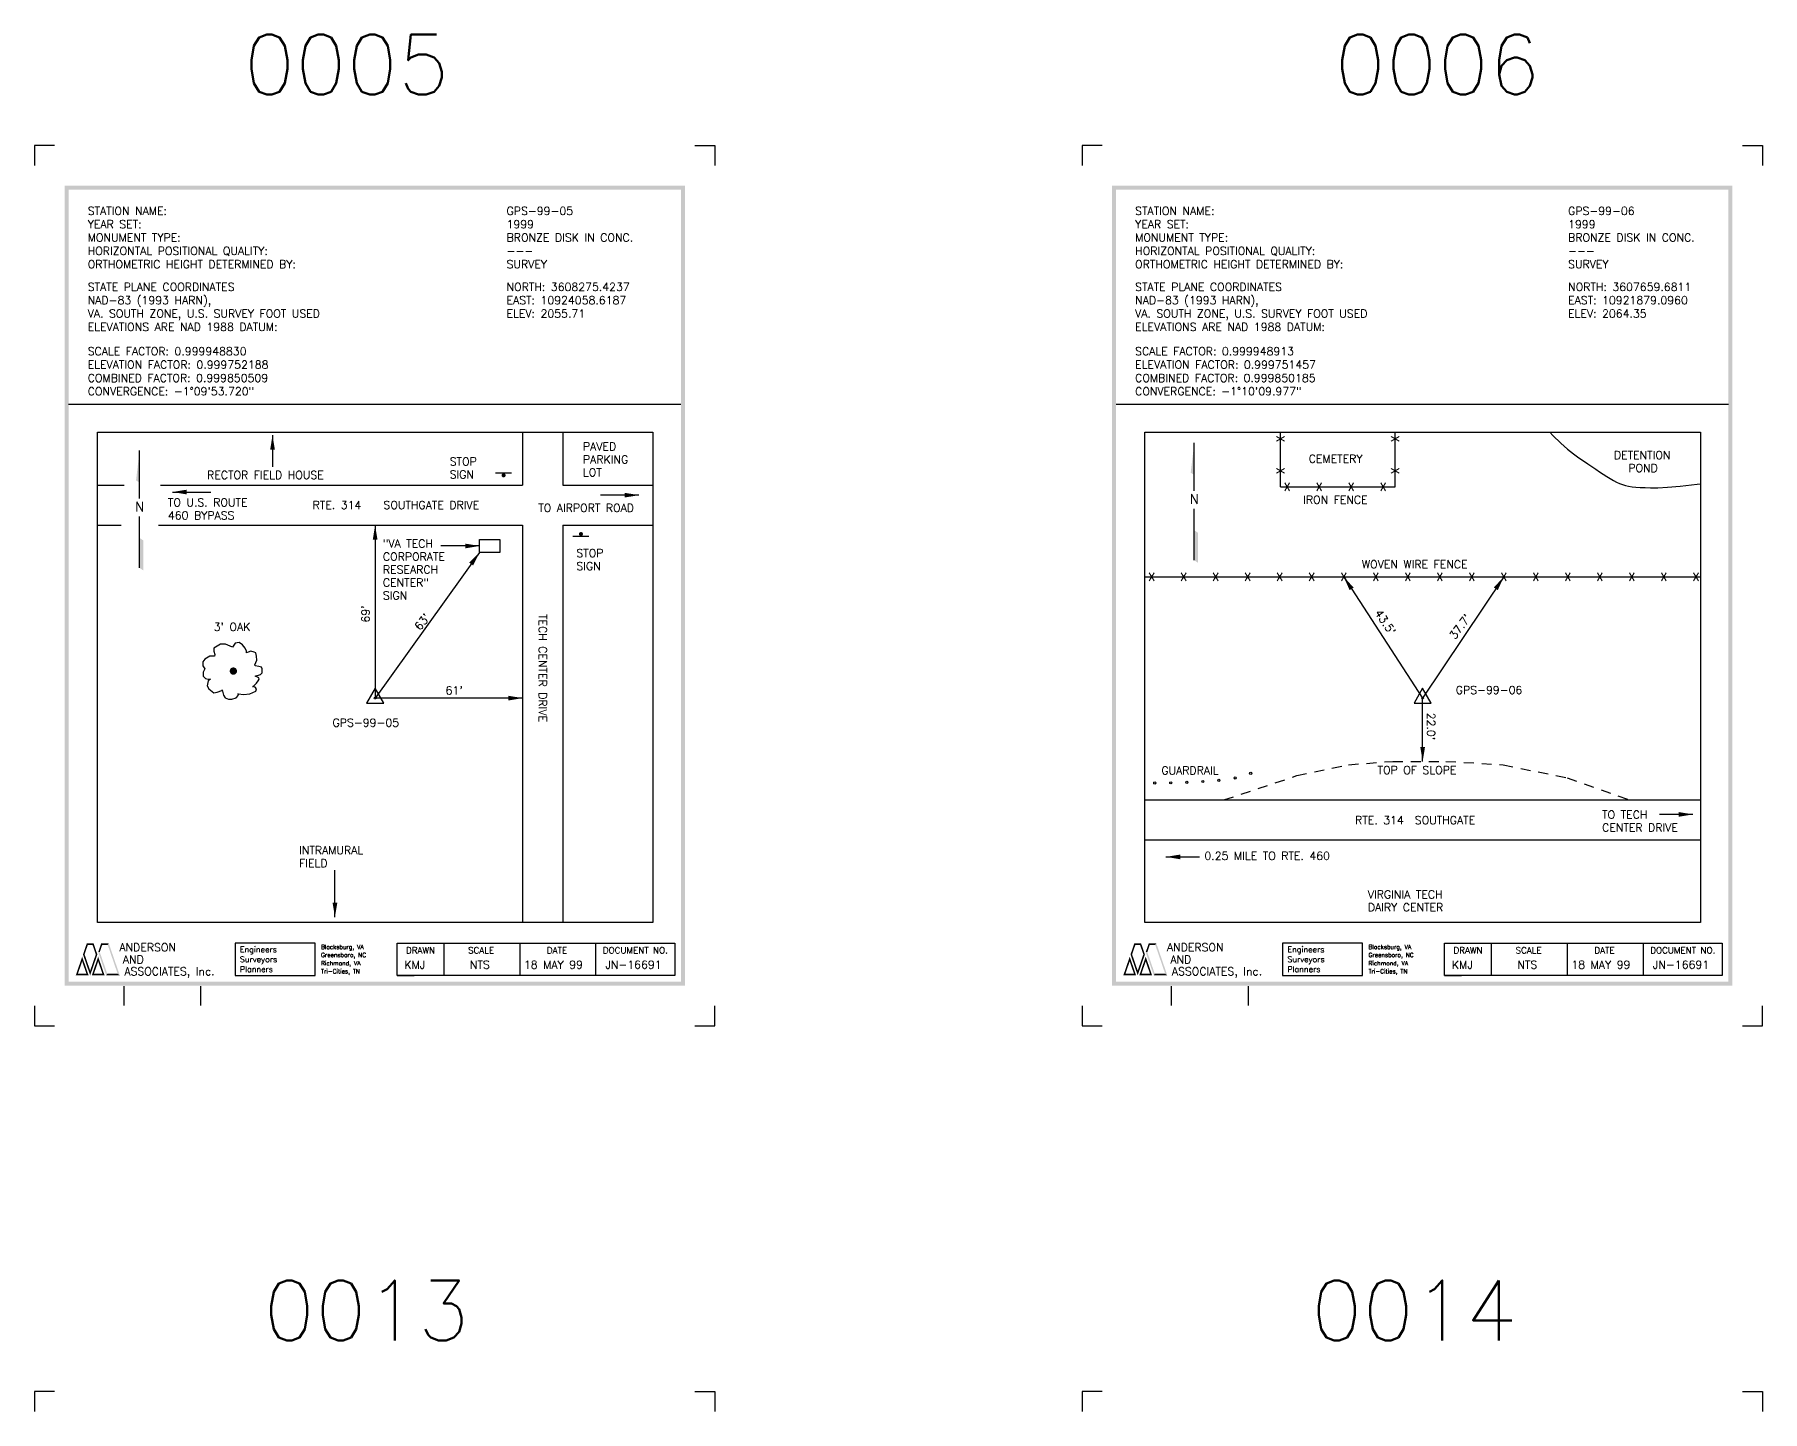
# Model space of a CAD drawing. Extents: x 8 to 108, y -27 to 17.
# Drawn here: x 60.65 to 82.24, y -0.6 to 16.6 of the extents above; entities that cross this region are included whole.
import ezdxf
from ezdxf.enums import TextEntityAlignment as Align

# ---------------------------------------------------------------- set-up
doc = ezdxf.new("R2010")
doc.units = 0
doc.header["$LTSCALE"] = 0.5
doc.header["$MEASUREMENT"] = 0
for name, pattern in [('CENTER2', [1.125, 0.75, -0.125, 0.125, -0.125]), ('HIDDEN', [0.375, 0.25, -0.125]), ('WATER', [0.9, 0.5, -0.1, 0, -0.1, 0, -0.1, 0, -0.1])]:
    doc.linetypes.add(name, pattern=pattern)
doc.layers.get('0').update_dxf_attribs({"linetype": 'CONTINUOUS'})
for name, color, linetype in [('DWGINFO', 7, 'CONTINUOUS'), ('FENCE', 4, 'CONTINUOUS'), ('MISC', 7, 'CONTINUOUS'), ('MON', 6, 'CONTINUOUS'), ('N-ARROW', 7, 'CONTINUOUS'), ('ROAD', 1, 'CONTINUOUS'), ('SHT1', 1, 'CONTINUOUS'), ('SHT7', 7, 'CONTINUOUS'), ('SHTTRIM', 7, 'CONTINUOUS'), ('TXT1', 1, 'CONTINUOUS'), ('TXT2', 2, 'CONTINUOUS'), ('TXT7', 7, 'CONTINUOUS'), ('WATER', 5, 'WATER')]:
    doc.layers.add(name, color=color, linetype=linetype)
doc.styles.add('SHT', font='romans.shx')
doc.styles.get("Standard").update_dxf_attribs({"font": 'ROMANS'})
doc.dimstyles.get("Standard").update_dxf_attribs({"dimtxt": 0.18, "dimasz": 0.18, "dimexe": 0.18, "dimexo": 0.0625, "dimgap": 0.09, "dimtad": 0, "dimtih": 1, "dimtoh": 1, "dimdec": 4, "dimzin": 0, "dimtxsty": 'STANDARD', "dimcen": 0.09, "dimazin": 3, "dimtfac": 1, "dimtdec": 4, "dimtofl": 0, "dimtmove": 0, "dimatfit": 3, "dimtolj": 1, "dimtzin": 0})

# ---------------------------------------------------------------- blocks, each defined once
blk = doc.blocks.new('DWGINFO')
for p, q in [((2.602, 1.704), (2.602, 2.004)), ((3.802, 1.704), (3.802, 2.004))]:
    blk.add_line(p, q)
at = {"flags": 2}
blk.add_attdef('DWGNAME', text='', height=0.1, dxfattribs=at).set_placement((2.502, 1.804), align=Align.RIGHT)
blk.add_attdef('DWGEDITDATE', text='', height=0.1, dxfattribs=at).set_placement((3.202, 1.804), align=Align.CENTER)
blk.add_attdef('DWGBY', (3.902, 1.804), '', height=0.1, dxfattribs=at)
blk = doc.blocks.new('NEWLOGOSOLID', base_point=(1, 1))
for points in [[(1.225, 1.653447), (1.275, 1.653447), (1.344328, 2), (1.377972, 1.9525)], [(1.45, 1), (1.45, 1.145211), (1.225, 1.653447), (1.275, 1.653447)], [(1.344328, 2), (1.377972, 1.9525), (1.555672, 2), (1.522028, 1.9525)], [(1.675, 1.653447), (1.625, 1.653447), (1.45, 1), (1.45, 1.145211)], [(1.555672, 2), (1.522028, 1.9525), (1.675, 1.653447), (1.625, 1.653447)], [(1.7, 1.726053), (1.75, 1.726053), (1.794328, 2), (1.827972, 1.9525)], [(1.95, 1), (1.983644, 1.0475), (1.7, 1.726053), (1.75, 1.726053)], [(1.794328, 2), (1.827972, 1.9525), (2.030672, 2), (1.997028, 1.9525)], [(2.030672, 2), (1.997028, 1.9525), (2.375, 1), (2.308644, 1.0475)], [(1, 1), (1.066356, 1.0475), (1.2, 1.580842), (1.2, 1.435632)], [(1.2, 1.580842), (1.2, 1.435632), (1.4, 1), (1.333644, 1.0475)], [(1.5, 1), (1.566356, 1.0475), (1.7, 1.580842), (1.7, 1.435632)], [(1.7, 1.580842), (1.7, 1.435632), (1.9, 1), (1.833644, 1.0475)], [(1.4, 1), (1.333644, 1.0475), (1, 1), (1.066356, 1.0475)], [(1.9, 1), (1.833644, 1.0475), (1.5, 1), (1.566356, 1.0475)], [(2.375, 1), (2.308644, 1.0475), (1.95, 1), (1.983644, 1.0475)]]:
    blk.add_solid(points)
blk = doc.blocks.new('SP-HORIZ')
blk.add_lwpolyline([(0, 0.062), (-0.054, -0.031), (0.054, -0.031)], close=True)
at = {"const_width": 0.005}
blk.add_lwpolyline([(-0.002, 0, 1), (0.002, 0, 1)], format="xyb", close=True, dxfattribs=at)
blk.add_circle((0, 0), 0.005)
blk = doc.blocks.new('SP-SIGN')
blk.add_line((-0.1, 0.02903), (0.1, 0.02903))
at = {"const_width": 0.025}
blk.add_lwpolyline([(-0.0125, 0, 1), (0.0125, 0, 1)], format="xyb", close=True, dxfattribs=at)
blk = doc.blocks.new('GR')
at = {"layer": 'MISC', "linetype": 'CONTINUOUS'}
blk.add_circle((0, 0), 0.0136, dxfattribs=at)
blk = doc.blocks.new('N-ARROW')
for p, q in [((0, 0.14), (0, 0.94)), ((0, -1.02), (0, -0.16))]:
    blk.add_line(p, q)
for points in [[(0, 0.4), (-0.06, 0.44), (0, 0.94)], [(0, -1.02), (0.06, -1.06), (0, -0.52), (0.06, -0.56)]]:
    blk.add_solid(points)
blk.add_text('N', height=0.16).set_placement((0, 0), align=Align.MIDDLE)

msp = doc.modelspace()

# ---------------------------------------------------------------- linework, layer by layer
at = {"color": 4}
msp.add_lwpolyline([(63.124, 8.948), (63.04, 8.988), (62.977, 8.988), (62.893, 8.938), (62.893, 8.898), (62.907, 8.858), (62.9, 8.838), (62.844, 8.838), (62.781, 8.798), (62.754, 8.768), (62.754, 8.718), (62.781, 8.678), (62.781, 8.678), (62.761, 8.638), (62.761, 8.588), (62.788, 8.558), (62.823, 8.548), (62.851, 8.548), (62.823, 8.528), (62.809, 8.468), (62.83, 8.428), (62.893, 8.378), (62.935, 8.388), (62.991, 8.408), (62.998, 8.418), (63.012, 8.348), (63.033, 8.318), (63.075, 8.298), (63.117, 8.298), (63.173, 8.318), (63.201, 8.348), (63.194, 8.368), (63.201, 8.368), (63.264, 8.358), (63.341, 8.368), (63.418, 8.398), (63.425, 8.428), (63.411, 8.448), (63.376, 8.458), (63.383, 8.458), (63.425, 8.498), (63.446, 8.528), (63.46, 8.548), (63.453, 8.568), (63.432, 8.578), (63.411, 8.588), (63.474, 8.608), (63.495, 8.628), (63.495, 8.678), (63.488, 8.698), (63.453, 8.708), (63.411, 8.718), (63.404, 8.728), (63.432, 8.788), (63.425, 8.838), (63.418, 8.878), (63.397, 8.888), (63.355, 8.898), (63.32, 8.888), (63.299, 8.878), (63.299, 8.878), (63.299, 8.898), (63.285, 8.938), (63.25, 8.978), (63.208, 9.008), (63.159, 8.998), (63.152, 8.988)], close=True, dxfattribs=at)
at = {"color": 4, "const_width": 0.0454}
msp.add_lwpolyline([(63.114, 8.651, 1), (63.16, 8.651, 1)], format="xyb", close=True, dxfattribs=at)
at = {"layer": 'FENCE', "linetype": 'CONTINUOUS'}
for p, q in [((76.217, 10.955), (76.217, 11.638)), ((77.65, 10.955), (77.65, 11.638)), ((76.217, 10.955), (77.65, 10.955)), ((74.525, 9.829), (81.466, 9.829))]:
    msp.add_line(p, q, dxfattribs=at)
at = {"layer": 'MISC', "linetype": 'CONTINUOUS'}
msp.add_lwpolyline([(66.213, 10.293), (66.464, 10.293), (66.464, 10.134), (66.213, 10.134)], close=True, dxfattribs=at)
at = {"layer": 'MISC', "linetype": 'HIDDEN'}
msp.add_lwpolyline([(75.513, 7.041), (76.422, 7.344), (77.07, 7.481), (77.621, 7.523), (78.283, 7.523), (78.999, 7.481), (79.799, 7.316), (80.574, 7.041)], dxfattribs=at)
at = {"layer": 'ROAD', "linetype": 'CONTINUOUS'}
for p, q in [((66.751, 11.638), (66.751, 10.973)), ((67.251, 11.638), (67.251, 10.973)), ((61.438, 10.973), (61.771, 10.973)), ((62.225, 10.973), (66.751, 10.973)), ((67.251, 10.973), (68.379, 10.973)), ((61.438, 10.473), (61.736, 10.473)), ((62.2, 10.473), (66.751, 10.473)), ((66.751, 10.473), (66.751, 5.51)), ((67.251, 10.473), (68.379, 10.473)), ((67.251, 10.473), (67.251, 5.51)), ((74.525, 7.041), (81.466, 7.041)), ((74.525, 6.541), (81.466, 6.541))]:
    msp.add_line(p, q, dxfattribs=at)
for points in [[(61.438, 11.638), (68.379, 11.638), (68.379, 5.51), (61.438, 5.51)], [(74.525, 11.638), (81.466, 11.638), (81.466, 5.51), (74.525, 5.51)]]:
    msp.add_lwpolyline(points, close=True, dxfattribs=at)
at = {"layer": 'SHT1'}
for p, q in [((65.769, 4.849), (65.769, 5.249)), ((66.718, 4.849), (66.718, 5.249)), ((67.666, 4.849), (67.666, 5.249)), ((78.855, 4.849), (78.855, 5.249)), ((79.805, 4.849), (79.805, 5.249)), ((80.753, 4.849), (80.753, 5.249))]:
    msp.add_line(p, q, dxfattribs=at)
for points in [[(63.158, 4.849), (64.158, 4.849), (64.158, 5.249), (63.158, 5.249), (63.158, 4.849)], [(65.182, 5.249), (65.182, 5.249), (65.352, 5.249)], [(76.245, 4.849), (77.245, 4.849), (77.245, 5.249), (76.245, 5.249), (76.245, 4.849)], [(78.269, 5.249), (78.269, 5.249), (78.439, 5.249)], [(65.182, 4.849), (65.395, 4.849)], [(78.269, 4.849), (78.481, 4.849)]]:
    msp.add_lwpolyline(points, dxfattribs=at)
for points in [[(65.182, 5.249), (68.651, 5.249), (68.651, 4.849), (65.182, 4.849)], [(78.269, 5.249), (81.738, 5.249), (81.738, 4.849), (78.269, 4.849)]]:
    msp.add_lwpolyline(points, close=True, dxfattribs=at)
for points in [[(61.028, 14.718), (68.778, 14.718), (61.028, 14.668), (68.778, 14.668)], [(74.115, 14.718), (81.865, 14.718), (74.115, 14.668), (81.865, 14.668)], [(61.028, 14.668), (61.078, 14.668), (61.028, 4.768), (61.078, 4.768)], [(68.728, 14.668), (68.778, 14.668), (68.728, 4.768), (68.778, 4.768)], [(74.115, 14.668), (74.165, 14.668), (74.115, 4.768), (74.165, 4.768)], [(81.815, 14.668), (81.865, 14.668), (81.815, 4.768), (81.865, 4.768)], [(61.028, 4.768), (68.778, 4.768), (61.028, 4.718), (68.778, 4.718)], [(74.115, 4.768), (81.865, 4.768), (74.115, 4.718), (81.865, 4.718)]]:
    msp.add_solid(points, dxfattribs=at)
at = {"layer": 'SHTTRIM'}
for p, q in [((60.903, 15.218), (60.653, 15.218)), ((60.653, 15.218), (60.653, 14.968)), ((68.903, 15.218), (69.153, 15.218)), ((69.153, 15.218), (69.153, 14.968)), ((73.74, 15.218), (73.74, 14.968)), ((73.99, 15.218), (73.74, 15.218)), ((81.99, 15.218), (82.24, 15.218)), ((82.24, 15.218), (82.24, 14.968)), ((60.653, -0.351), (60.653, -0.601)), ((60.903, -0.351), (60.653, -0.351)), ((68.903, -0.351), (69.153, -0.351)), ((69.153, -0.351), (69.153, -0.601)), ((73.74, -0.351), (73.74, -0.601)), ((73.99, -0.351), (73.74, -0.351)), ((81.99, -0.351), (82.24, -0.351)), ((82.24, -0.351), (82.24, -0.601))]:
    msp.add_line(p, q, dxfattribs=at)
for points in [[(60.653, 4.468), (60.653, 4.218), (60.903, 4.218)], [(68.903, 4.218), (69.153, 4.218), (69.153, 4.468)], [(73.74, 4.468), (73.74, 4.218), (73.99, 4.218)], [(81.99, 4.218), (82.24, 4.218), (82.24, 4.468)]]:
    msp.add_lwpolyline(points, dxfattribs=at)
at = {"layer": 'TXT1'}
for p, q in [((61.078, 11.986), (68.728, 11.986)), ((74.165, 11.986), (81.815, 11.986))]:
    msp.add_line(p, q, dxfattribs=at)
at = {"layer": 'WATER', "linetype": 'CONTINUOUS'}
msp.add_lwpolyline([(79.582, 11.638), (79.622, 11.596), (79.72, 11.5), (79.805, 11.424), (79.879, 11.364), (79.944, 11.316), (80.003, 11.277), (80.057, 11.242), (80.108, 11.208), (80.158, 11.174), (80.206, 11.142), (80.252, 11.111), (80.295, 11.083), (80.338, 11.056), (80.378, 11.032), (80.417, 11.012), (80.454, 10.995), (80.491, 10.981), (80.528, 10.969), (80.568, 10.961), (80.611, 10.954), (80.659, 10.949), (80.712, 10.945), (80.773, 10.943), (80.843, 10.941), (80.933, 10.942), (81.052, 10.949), (81.212, 10.963), (81.424, 10.986), (81.466, 10.992)], dxfattribs=at)

# ---------------------------------------------------------------- block references
at = {"layer": 'DWGINFO', "xscale": 0.8, "yscale": 0.8, "zscale": 0.8}
for p in [(59.69, 3.109), (72.777, 3.109)]:
    msp.add_blockref('DWGINFO', p, dxfattribs=at)
at = {"layer": 'MISC', "linetype": 'CONTINUOUS'}
msp.add_blockref('SP-SIGN', (66.513, 11.097), dxfattribs=at)
for name, p, rotation in [('SP-SIGN', (67.479, 10.363), 180), ('GR', (75.847, 7.374), 24.39524170701156), ('GR', (74.648, 7.253), 0.3665652617109826), ('GR', (74.848, 7.255), 1.412189322089175), ('GR', (75.048, 7.26), 3.059506325827223), ('GR', (75.248, 7.271), 3.059506325827223), ('GR', (75.448, 7.286), 9.262439342813748), ('GR', (75.652, 7.315), 14.14725618824642)]:
    msp.add_blockref(name, p, dxfattribs=dict(at, rotation=rotation))
at = {"layer": 'MON', "linetype": 'CONTINUOUS', "xscale": 2, "yscale": 2, "zscale": 2}
for p in [(64.908, 8.313), (77.995, 8.313)]:
    msp.add_blockref('SP-HORIZ', p, dxfattribs=at)
at = {"layer": 'N-ARROW', "linetype": 'CENTER2', "xscale": 0.75, "yscale": 0.75, "zscale": 0.75}
for p in [(75.142, 10.8), (61.966, 10.704)]:
    msp.add_blockref('N-ARROW', p, dxfattribs=at)
at = {"layer": 'SHT1', "xscale": 0.4, "yscale": 0.4, "zscale": 0.4}
for p in [(61.168, 4.849), (74.255, 4.849)]:
    msp.add_blockref('NEWLOGOSOLID', p, dxfattribs=at)

# ---------------------------------------------------------------- texts
at = {"layer": 'FENCE', "linetype": 'CONTINUOUS'}
for p in [(76.217, 11.554), (77.65, 11.554), (76.217, 11.154), (77.65, 11.154)]:
    msp.add_text('X', height=0.1, rotation=90, dxfattribs=at).set_placement(p, align=Align.MIDDLE)
for p in [(76.301, 10.955), (76.701, 10.955), (77.101, 10.955), (77.501, 10.955), (74.609, 9.829), (75.009, 9.829), (75.409, 9.829), (75.809, 9.829), (76.209, 9.829), (76.609, 9.829), (77.009, 9.829), (77.409, 9.829), (77.809, 9.829), (78.209, 9.829), (78.609, 9.829), (79.009, 9.829), (79.409, 9.829), (79.809, 9.829), (80.209, 9.829), (80.609, 9.829), (81.009, 9.829), (81.409, 9.829)]:
    msp.add_text('X', height=0.1, dxfattribs=at).set_placement(p, align=Align.MIDDLE)
at = {"layer": 'MON', "linetype": 'CONTINUOUS'}
for s, rotation, p in [("69'", 90, (64.839, 9.257)), ("63'", 51.2402, (65.469, 9.151)), ("43.5'", 304.0926, (77.391, 9.377)), ("37.7'", 53.1898, (78.4, 9.039)), ("22.0'", 269.8298, (78.05, 8.131))]:
    msp.add_text(s, height=0.1, rotation=rotation, dxfattribs=at).set_placement(p)
msp.add_text("61'", height=0.1, dxfattribs=at).set_placement((65.788, 8.359))
at = {"layer": 'MON'}
for s, p in [('GPS-99-06', (78.409, 8.364)), ('GPS-99-05', (64.376, 7.956))]:
    msp.add_text(s, height=0.1, dxfattribs=at).set_placement(p)
at = {"layer": 'SHT1', "style": 'SHT'}
for s, p in [('ANDERSON', (61.713, 5.149)), ('ANDERSON', (74.8, 5.149)), (' AND', (61.688, 4.998)), (' AND', (74.775, 4.998)), ('  ASSOCIATES, Inc.', (61.638, 4.849)), ('  ASSOCIATES, Inc.', (74.725, 4.849))]:
    msp.add_text(s, height=0.1, dxfattribs=at).set_placement(p)
at = {"layer": 'SHT7', "style": 'SHT'}
for s, p in [('Engineers', (63.218, 5.137)), ('Engineers', (76.305, 5.137)), ('Surveyors', (63.218, 5.013)), ('Surveyors', (76.305, 5.013)), ('Planners', (63.218, 4.889)), ('Planners', (76.305, 4.889))]:
    msp.add_text(s, height=0.072, dxfattribs=at).set_placement(p)
at = {"layer": 'SHT7', "color": 7, "style": 'SHT'}
for s, p in [('Blacksburg, VA', (64.232, 5.177)), ('Blacksburg, VA', (77.319, 5.177)), ('Greensboro, NC', (64.232, 5.076)), ('Richmond, VA', (64.232, 4.974)), ('Greensboro, NC', (77.319, 5.076)), ('Richmond, VA', (77.319, 4.974)), ('Tri-Cities, TN', (64.232, 4.873)), ('Tri-Cities, TN', (77.319, 4.873))]:
    msp.add_text(s, height=0.05369, dxfattribs=at).set_placement(p)
at = {"layer": 'SHT7', "style": 'SHT'}
for s, p in [('DRAWN', (65.475, 5.122)), ('SCALE', (66.232, 5.122)), ('DATE', (67.18, 5.122)), ('DOCUMENT NO.', (68.159, 5.122)), ('DRAWN', (78.562, 5.122)), ('SCALE', (79.319, 5.122)), ('DATE', (80.267, 5.122)), ('DOCUMENT NO.', (81.245, 5.122))]:
    msp.add_text(s, height=0.08, dxfattribs=at).set_placement(p, align=Align.CENTER)
at = {"layer": 'TXT1'}
for s, p in [('YEAR SET:', (61.317, 14.185)), ('STATION NAME:', (61.317, 14.351)), ('GPS-99-05', (66.55, 14.351)), ('1999', (66.55, 14.185)), ('YEAR SET:', (74.403, 14.185)), ('STATION NAME:', (74.403, 14.351)), ('GPS-99-06', (79.812, 14.351)), ('1999', (79.812, 14.185)), ('MONUMENT TYPE:', (61.317, 14.018)), ('BRONZE DISK IN CONC.', (66.55, 14.018)), ('MONUMENT TYPE:', (74.403, 14.018)), ('BRONZE DISK IN CONC.', (79.812, 14.018)), ('HORIZONTAL POSITIONAL QUALITY:', (61.317, 13.851)), ('---', (66.55, 13.851)), ('HORIZONTAL POSITIONAL QUALITY:', (74.403, 13.851)), ('---', (79.812, 13.851)), ('ORTHOMETRIC HEIGHT DETERMINED BY:', (61.317, 13.685)), ('SURVEY', (66.55, 13.685)), ('ORTHOMETRIC HEIGHT DETERMINED BY:', (74.403, 13.685)), ('SURVEY', (79.812, 13.685)), ('STATE PLANE COORDINATES', (61.317, 13.401)), ('NORTH: 3608275.4237', (66.55, 13.401)), ('STATE PLANE COORDINATES', (74.403, 13.401)), ('NORTH: 3607659.6811', (79.812, 13.401)), ('VA. SOUTH ZONE, U.S. SURVEY FOOT USED', (61.317, 13.068)), ('NAD-83 (1993 HARN),', (61.317, 13.235)), ('EAST: 10924058.6187', (66.55, 13.235)), ('ELEV: 2055.71', (66.55, 13.068)), ('VA. SOUTH ZONE, U.S. SURVEY FOOT USED', (74.403, 13.068)), ('NAD-83 (1993 HARN), ', (74.403, 13.235)), ('EAST: 10921879.0960', (79.812, 13.235)), ('ELEV: 2064.35', (79.812, 13.068)), ('ELEVATIONS ARE NAD 1988 DATUM:', (61.317, 12.901)), ('ELEVATIONS ARE NAD 1988 DATUM:', (74.403, 12.901)), ('SCALE FACTOR: 0.999948830', (61.317, 12.597)), ('ELEVATION FACTOR: 0.999752188', (61.317, 12.43)), ('SCALE FACTOR: 0.999948913', (74.403, 12.597)), ('ELEVATION FACTOR: 0.999751457', (74.403, 12.43)), ('COMBINED FACTOR: 0.999850509', (61.317, 12.263)), ('COMBINED FACTOR: 0.999850185', (74.403, 12.263)), ('CONVERGENCE: -1%%d09\'53.720"', (61.317, 12.097)), ('CONVERGENCE: -1%%d10\'09.977"', (74.403, 12.097)), ('KMJ', (65.273, 4.932)), ('NTS', (66.092, 4.932)), ('18 MAY 99', (66.767, 4.932)), ('JN-16691', (67.784, 4.932)), ('KMJ', (78.36, 4.932)), ('NTS', (79.178, 4.932)), ('18 MAY 99', (79.853, 4.932)), ('JN-16691', (80.871, 4.932))]:
    msp.add_text(s, height=0.1, dxfattribs=at).set_placement(p)
at = {"layer": 'TXT1', "linetype": 'CONTINUOUS'}
for s, p in [('TO TECH', (80.237, 6.807)), ('CENTER DRIVE', (80.237, 6.645)), ('0.25 MILE TO RTE. 460', (75.268, 6.292))]:
    msp.add_text(s, height=0.1, dxfattribs=at).set_placement(p)
at = {"layer": 'TXT2'}
for s, p in [('0005', (63.265, 15.855)), ('0006', (76.892, 15.855)), ('0013', (63.514, 0.286)), ('0014', (76.6, 0.286))]:
    msp.add_text(s, height=0.75, dxfattribs=at).set_placement(p)
at = {"layer": 'TXT2', "linetype": 'CONTINUOUS'}
for s, p in [('RTE. 314   SOUTHGATE DRIVE', (64.127, 10.676)), ('RTE. 314  SOUTHGATE', (77.151, 6.738))]:
    msp.add_text(s, height=0.1, dxfattribs=at).set_placement(p)
msp.add_text('TECH CENTER DRIVE', height=0.1, rotation=270, dxfattribs=at).set_placement((66.952, 9.364))
at = {"layer": 'TXT7', "linetype": 'CONTINUOUS'}
for s, p in [('PAVED', (67.504, 11.408)), ('STOP', (65.839, 11.219)), ('PARKING', (67.504, 11.246)), ('CEMETERY', (76.571, 11.254)), ('DETENTION', (80.384, 11.3)), ('POND', (80.564, 11.138)), ('RECTOR FIELD HOUSE', (62.809, 11.051)), ('SIGN', (65.839, 11.058)), ('LOT', (67.504, 11.084)), ('TO U.S. ROUTE', (62.319, 10.708)), ('IRON FENCE', (76.502, 10.742)), ('460 BYPASS', (62.319, 10.546)), ('TO AIRPORT ROAD', (66.946, 10.64)), ('"VA TECH', (65.005, 10.193)), ('STOP', (67.422, 10.075)), ('CORPORATE', (65.005, 10.031)), ('RESEARCH', (65.005, 9.869)), ('SIGN', (67.422, 9.913)), ('WOVEN WIRE FENCE', (77.236, 9.935)), ('CENTER"', (65.005, 9.707)), ('SIGN', (65.005, 9.546)), ("3' OAK", (62.891, 9.153)), ('GUARDRAIL', (74.73, 7.359)), ('TOP OF SLOPE', (77.431, 7.364)), ('INTRAMURAL ', (63.958, 6.362)), ('FIELD', (63.958, 6.2)), ('VIRGINIA TECH', (77.31, 5.81)), ('DAIRY CENTER', (77.31, 5.649))]:
    msp.add_text(s, height=0.1, dxfattribs=at).set_placement(p)

# ---------------------------------------------------------------- leaders
at = {"layer": 'MON', "linetype": 'CONTINUOUS'}
for points in [[(64.908, 10.473), (64.908, 8.313)], [(66.213, 10.134), (64.908, 8.313)], [(77.009, 9.829), (77.995, 8.313)], [(79.009, 9.829), (77.995, 8.313)], [(66.751, 8.313), (64.908, 8.313)], [(77.995, 7.523), (77.995, 8.313)]]:
    msp.add_leader(points, dimstyle='STANDARD', dxfattribs=at)
at = {"layer": 'TXT1', "linetype": 'CONTINUOUS'}
for points in [[(81.372, 6.86), (80.955, 6.86)], [(74.788, 6.329), (75.205, 6.329)]]:
    msp.add_leader(points, dimstyle='STANDARD', dxfattribs=at)
at = {"layer": 'TXT7', "linetype": 'CONTINUOUS'}
for points in [[(63.626, 11.597), (63.626, 11.204)], [(62.375, 10.888), (62.857, 10.888)], [(68.204, 10.849), (67.722, 10.849)], [(66.213, 10.214), (65.73, 10.214)], [(64.406, 5.576), (64.406, 6.164)]]:
    msp.add_leader(points, dimstyle='STANDARD', dxfattribs=at)

doc.saveas('drawing.dxf')
